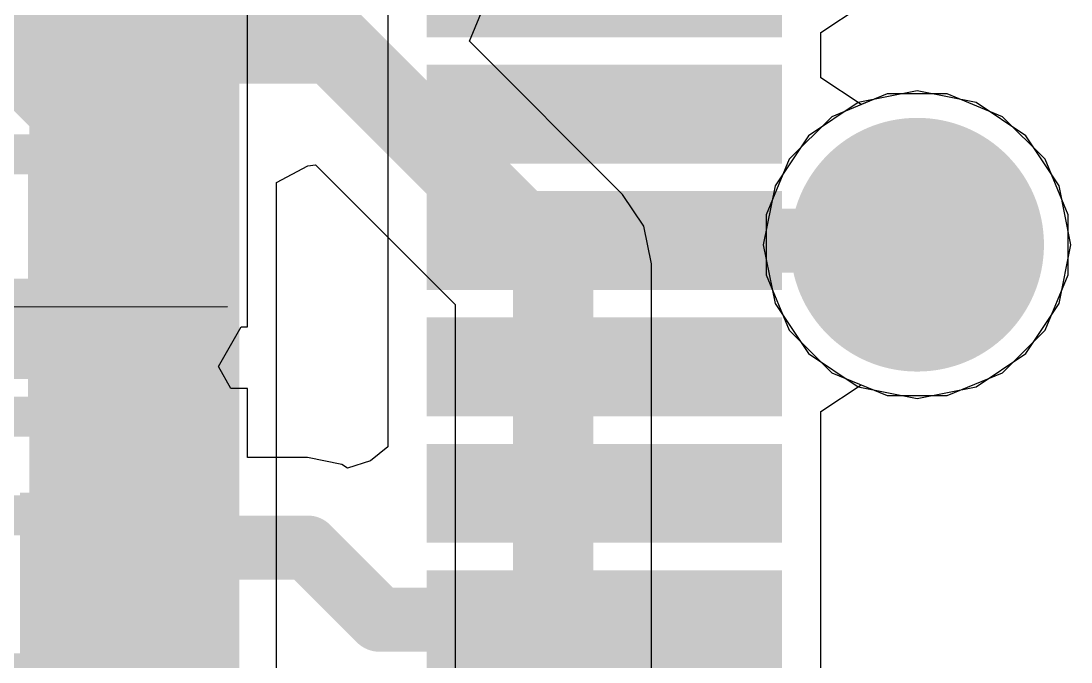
# Model space of a CAD drawing. Header units: inches. Extents: x -0.1 to 17.9, y -0.8 to 4.8.
# Drawn here: x 1.8793 to 2.0102, y 2.6087 to 2.6886 of the extents above; entities that cross this region are included whole.
import ezdxf

# ---------------------------------------------------------------- set-up
doc = ezdxf.new("R2010")
doc.units = ezdxf.units.IN
doc.header["$MEASUREMENT"] = 0
for name, color, linetype in [('Bottom Layer 1', 5, 'Continuous'), ('Bottom Overlay', 54, 'Continuous'), ('Bottom Paste', 16, 'Continuous'), ('Bottom Solder', 6, 'Continuous'), ('Drill Drawing', 1, 'Continuous'), ('GND+Signal', 16, 'Continuous'), ('Pad Holes', 156, 'Continuous'), ('PWR+Signal', 76, 'Continuous'), ('Top 3D Body', 56, 'Continuous'), ('Top Layer 1', 1, 'Continuous'), ('Top Overlay', 2, 'Continuous'), ('Top Paste', 8, 'Continuous'), ('Top Solder', 216, 'Continuous'), ('Via Holes', 16, 'Continuous')]:
    doc.layers.add(name, color=color, linetype=linetype)

# ---------------------------------------------------------------- blocks, each defined once
blk = doc.blocks.new('C___0402_B_21')
at = {"layer": 'Bottom Layer 1'}
for points in [[(-0.0095, 0.0125), (-0.0095, -0.0125), (-0.0275, -0.0125), (-0.0275, 0.0125)], [(0.0275, 0.0125), (0.0275, -0.0125), (0.0095, -0.0125), (0.0095, 0.0125)]]:
    blk.add_hatch(color=5, dxfattribs=at).paths.add_polyline_path(points)
at = {"layer": 'Bottom Paste'}
for points in [[(-0.0095, 0.0125), (-0.0095, -0.0125), (-0.0275, -0.0125), (-0.0275, 0.0125)], [(0.0275, 0.0125), (0.0275, -0.0125), (0.0095, -0.0125), (0.0095, 0.0125)]]:
    blk.add_hatch(color=16, dxfattribs=at).paths.add_polyline_path(points)
at = {"layer": 'Bottom Solder'}
for points in [[(-0.00714, 0.01486), (-0.00714, -0.01486), (-0.02986, -0.01486), (-0.02986, 0.01486)], [(0.02986, 0.01486), (0.02986, -0.01486), (0.00714, -0.01486), (0.00714, 0.01486)]]:
    blk.add_hatch(color=6, dxfattribs=at).paths.add_polyline_path(points)
at = {"layer": 'Bottom Overlay'}
for points in [[(-0.011, 0.016, 0.005, 0.005, 0), (-0.031, 0.016, 0.005, 0.005, 0)], [(-0.031, 0.016, 0.005, 0.005, 0), (-0.031, -0.016, 0.005, 0.005, 0)], [(0.031, 0.016, 0.005, 0.005, 0), (0.011, 0.016, 0.005, 0.005, 0)], [(0.031, 0.016, 0.005, 0.005, 0), (0.031, -0.016, 0.005, 0.005, 0)], [(-0.011, -0.016, 0.005, 0.005, 0), (-0.031, -0.016, 0.005, 0.005, 0)], [(0.031, -0.016, 0.005, 0.005, 0), (0.011, -0.016, 0.005, 0.005, 0)]]:
    blk.add_lwpolyline(points, format="xyseb", dxfattribs=at)
for points in [[(-0.03225, 0.016, 0.0025, 0.0025, 1), (-0.02975, 0.016, 0.0025, 0.0025, 1)], [(-0.03225, 0.016, 0.0025, 0.0025, 1), (-0.02975, 0.016, 0.0025, 0.0025, 1)], [(-0.01225, 0.016, 0.0025, 0.0025, 1), (-0.00975, 0.016, 0.0025, 0.0025, 1)], [(0.00975, 0.016, 0.0025, 0.0025, 1), (0.01225, 0.016, 0.0025, 0.0025, 1)], [(0.02975, 0.016, 0.0025, 0.0025, 1), (0.03225, 0.016, 0.0025, 0.0025, 1)], [(0.02975, 0.016, 0.0025, 0.0025, 1), (0.03225, 0.016, 0.0025, 0.0025, 1)], [(-0.03225, -0.016, 0.0025, 0.0025, 1), (-0.02975, -0.016, 0.0025, 0.0025, 1)], [(-0.03225, -0.016, 0.0025, 0.0025, 1), (-0.02975, -0.016, 0.0025, 0.0025, 1)], [(-0.01225, -0.016, 0.0025, 0.0025, 1), (-0.00975, -0.016, 0.0025, 0.0025, 1)], [(0.00975, -0.016, 0.0025, 0.0025, 1), (0.01225, -0.016, 0.0025, 0.0025, 1)], [(0.02975, -0.016, 0.0025, 0.0025, 1), (0.03225, -0.016, 0.0025, 0.0025, 1)], [(0.02975, -0.016, 0.0025, 0.0025, 1), (0.03225, -0.016, 0.0025, 0.0025, 1)]]:
    blk.add_lwpolyline(points, format="xyseb", close=True, dxfattribs=at)
blk = doc.blocks.new('C___0402_B_22')
at = {"layer": 'Bottom Layer 1'}
for points in [[(-0.0095, 0.0125), (-0.0095, -0.0125), (-0.0275, -0.0125), (-0.0275, 0.0125)], [(0.0275, 0.0125), (0.0275, -0.0125), (0.0095, -0.0125), (0.0095, 0.0125)]]:
    blk.add_hatch(color=5, dxfattribs=at).paths.add_polyline_path(points)
at = {"layer": 'Bottom Paste'}
for points in [[(-0.0095, 0.0125), (-0.0095, -0.0125), (-0.0275, -0.0125), (-0.0275, 0.0125)], [(0.0275, 0.0125), (0.0275, -0.0125), (0.0095, -0.0125), (0.0095, 0.0125)]]:
    blk.add_hatch(color=16, dxfattribs=at).paths.add_polyline_path(points)
at = {"layer": 'Bottom Solder'}
for points in [[(-0.00714, 0.01486), (-0.00714, -0.01486), (-0.02986, -0.01486), (-0.02986, 0.01486)], [(0.02986, 0.01486), (0.02986, -0.01486), (0.00714, -0.01486), (0.00714, 0.01486)]]:
    blk.add_hatch(color=6, dxfattribs=at).paths.add_polyline_path(points)
at = {"layer": 'Bottom Overlay'}
for points in [[(-0.011, 0.016, 0.005, 0.005, 0), (-0.031, 0.016, 0.005, 0.005, 0)], [(-0.031, 0.016, 0.005, 0.005, 0), (-0.031, -0.016, 0.005, 0.005, 0)], [(0.031, 0.016, 0.005, 0.005, 0), (0.011, 0.016, 0.005, 0.005, 0)], [(0.031, 0.016, 0.005, 0.005, 0), (0.031, -0.016, 0.005, 0.005, 0)], [(-0.011, -0.016, 0.005, 0.005, 0), (-0.031, -0.016, 0.005, 0.005, 0)], [(0.031, -0.016, 0.005, 0.005, 0), (0.011, -0.016, 0.005, 0.005, 0)]]:
    blk.add_lwpolyline(points, format="xyseb", dxfattribs=at)
for points in [[(-0.03225, 0.016, 0.0025, 0.0025, 1), (-0.02975, 0.016, 0.0025, 0.0025, 1)], [(-0.03225, 0.016, 0.0025, 0.0025, 1), (-0.02975, 0.016, 0.0025, 0.0025, 1)], [(-0.01225, 0.016, 0.0025, 0.0025, 1), (-0.00975, 0.016, 0.0025, 0.0025, 1)], [(0.00975, 0.016, 0.0025, 0.0025, 1), (0.01225, 0.016, 0.0025, 0.0025, 1)], [(0.02975, 0.016, 0.0025, 0.0025, 1), (0.03225, 0.016, 0.0025, 0.0025, 1)], [(0.02975, 0.016, 0.0025, 0.0025, 1), (0.03225, 0.016, 0.0025, 0.0025, 1)], [(-0.03225, -0.016, 0.0025, 0.0025, 1), (-0.02975, -0.016, 0.0025, 0.0025, 1)], [(-0.03225, -0.016, 0.0025, 0.0025, 1), (-0.02975, -0.016, 0.0025, 0.0025, 1)], [(-0.01225, -0.016, 0.0025, 0.0025, 1), (-0.00975, -0.016, 0.0025, 0.0025, 1)], [(0.00975, -0.016, 0.0025, 0.0025, 1), (0.01225, -0.016, 0.0025, 0.0025, 1)], [(0.02975, -0.016, 0.0025, 0.0025, 1), (0.03225, -0.016, 0.0025, 0.0025, 1)], [(0.02975, -0.016, 0.0025, 0.0025, 1), (0.03225, -0.016, 0.0025, 0.0025, 1)]]:
    blk.add_lwpolyline(points, format="xyseb", close=True, dxfattribs=at)
blk = doc.blocks.new('R___0402_94')
at = {"layer": 'Top Layer 1'}
for points in [[(-0.0275, -0.0125), (-0.0275, 0.0125), (-0.0095, 0.0125), (-0.0095, -0.0125)], [(0.0095, -0.0125), (0.0095, 0.0125), (0.0275, 0.0125), (0.0275, -0.0125)]]:
    blk.add_hatch(color=1, dxfattribs=at).paths.add_polyline_path(points)
at = {"layer": 'Top Paste'}
for points in [[(-0.0275, -0.0125), (-0.0275, 0.0125), (-0.0095, 0.0125), (-0.0095, -0.0125)], [(0.0095, -0.0125), (0.0095, 0.0125), (0.0275, 0.0125), (0.0275, -0.0125)]]:
    blk.add_hatch(color=8, dxfattribs=at).paths.add_polyline_path(points)
at = {"layer": 'Top Solder'}
for points in [[(-0.02967, -0.01467), (-0.02967, 0.01467), (-0.00733, 0.01467), (-0.00733, -0.01467)], [(0.00733, -0.01467), (0.00733, 0.01467), (0.02967, 0.01467), (0.02967, -0.01467)]]:
    blk.add_hatch(color=216, dxfattribs=at).paths.add_polyline_path(points)
at = {"layer": 'Top Overlay'}
for points in [[(-0.031, -0.016, 0.005, 0.005, 0), (-0.031, 0.016, 0.005, 0.005, 0)], [(-0.031, 0.016, 0.005, 0.005, 0), (0.031, 0.016, 0.005, 0.005, 0)], [(0.031, -0.016, 0.005, 0.005, 0), (0.031, 0.016, 0.005, 0.005, 0)], [(-0.031, -0.016, 0.005, 0.005, 0), (0.031, -0.016, 0.005, 0.005, 0)], [(-0.032, -0.017, 0.000127, 0.000127, 0), (0.032, -0.017, 0.000127, 0.000127, 0)]]:
    blk.add_lwpolyline(points, format="xyseb", dxfattribs=at)
for points in [[(-0.03225, 0.016, 0.0025, 0.0025, 1), (-0.02975, 0.016, 0.0025, 0.0025, 1)], [(-0.03225, 0.016, 0.0025, 0.0025, 1), (-0.02975, 0.016, 0.0025, 0.0025, 1)], [(0.02975, 0.016, 0.0025, 0.0025, 1), (0.03225, 0.016, 0.0025, 0.0025, 1)], [(0.02975, 0.016, 0.0025, 0.0025, 1), (0.03225, 0.016, 0.0025, 0.0025, 1)], [(-0.03225, -0.016, 0.0025, 0.0025, 1), (-0.02975, -0.016, 0.0025, 0.0025, 1)], [(-0.03225, -0.016, 0.0025, 0.0025, 1), (-0.02975, -0.016, 0.0025, 0.0025, 1)], [(0.02975, -0.016, 0.0025, 0.0025, 1), (0.03225, -0.016, 0.0025, 0.0025, 1)], [(0.02975, -0.016, 0.0025, 0.0025, 1), (0.03225, -0.016, 0.0025, 0.0025, 1)], [(-0.03203, -0.017, 0.0000635, 0.0000635, 1), (-0.03197, -0.017, 0.0000635, 0.0000635, 1)], [(0.03197, -0.017, 0.0000635, 0.0000635, 1), (0.03203, -0.017, 0.0000635, 0.0000635, 1)]]:
    blk.add_lwpolyline(points, format="xyseb", close=True, dxfattribs=at)
blk = doc.blocks.new('R___0402_96')
at = {"layer": 'Top Layer 1'}
for points in [[(-0.0275, -0.0125), (-0.0275, 0.0125), (-0.0095, 0.0125), (-0.0095, -0.0125)], [(0.0095, -0.0125), (0.0095, 0.0125), (0.0275, 0.0125), (0.0275, -0.0125)]]:
    blk.add_hatch(color=1, dxfattribs=at).paths.add_polyline_path(points)
at = {"layer": 'Top Paste'}
for points in [[(-0.0275, -0.0125), (-0.0275, 0.0125), (-0.0095, 0.0125), (-0.0095, -0.0125)], [(0.0095, -0.0125), (0.0095, 0.0125), (0.0275, 0.0125), (0.0275, -0.0125)]]:
    blk.add_hatch(color=8, dxfattribs=at).paths.add_polyline_path(points)
at = {"layer": 'Top Solder'}
for points in [[(-0.02967, -0.01466), (-0.02967, 0.01467), (-0.00733, 0.01467), (-0.00733, -0.01466)], [(0.00733, -0.01466), (0.00733, 0.01467), (0.02967, 0.01467), (0.02967, -0.01466)]]:
    blk.add_hatch(color=216, dxfattribs=at).paths.add_polyline_path(points)
at = {"layer": 'Top Overlay'}
for points in [[(-0.031, -0.016, 0.005, 0.005, 0), (-0.031, 0.016, 0.005, 0.005, 0)], [(-0.031, 0.016, 0.005, 0.005, 0), (0.031, 0.016, 0.005, 0.005, 0)], [(0.031, -0.016, 0.005, 0.005, 0), (0.031, 0.016, 0.005, 0.005, 0)], [(-0.031, -0.016, 0.005, 0.005, 0), (0.031, -0.016, 0.005, 0.005, 0)], [(-0.032, -0.017, 0.000127, 0.000127, 0), (0.032, -0.017, 0.000127, 0.000127, 0)]]:
    blk.add_lwpolyline(points, format="xyseb", dxfattribs=at)
for points in [[(-0.03225, 0.016, 0.0025, 0.0025, 1), (-0.02975, 0.016, 0.0025, 0.0025, 1)], [(-0.03225, 0.016, 0.0025, 0.0025, 1), (-0.02975, 0.016, 0.0025, 0.0025, 1)], [(0.02975, 0.016, 0.0025, 0.0025, 1), (0.03225, 0.016, 0.0025, 0.0025, 1)], [(0.02975, 0.016, 0.0025, 0.0025, 1), (0.03225, 0.016, 0.0025, 0.0025, 1)], [(-0.03225, -0.016, 0.0025, 0.0025, 1), (-0.02975, -0.016, 0.0025, 0.0025, 1)], [(-0.03225, -0.016, 0.0025, 0.0025, 1), (-0.02975, -0.016, 0.0025, 0.0025, 1)], [(0.02975, -0.016, 0.0025, 0.0025, 1), (0.03225, -0.016, 0.0025, 0.0025, 1)], [(0.02975, -0.016, 0.0025, 0.0025, 1), (0.03225, -0.016, 0.0025, 0.0025, 1)], [(-0.03203, -0.017, 0.0000635, 0.0000635, 1), (-0.03197, -0.017, 0.0000635, 0.0000635, 1)], [(0.03197, -0.017, 0.0000635, 0.0000635, 1), (0.03203, -0.017, 0.0000635, 0.0000635, 1)]]:
    blk.add_lwpolyline(points, format="xyseb", close=True, dxfattribs=at)
blk = doc.blocks.new('100_VQFN__12_12__100')
at = {"layer": 'Top Layer 1'}
for points in [[(-0.208, -0.05899), (-0.208, -0.06699), (-0.248, -0.06699), (-0.248, -0.05899)], [(-0.208, -0.07474), (-0.208, -0.08274), (-0.248, -0.08274), (-0.248, -0.07474)], [(-0.208, -0.09049), (-0.208, -0.09849), (-0.248, -0.09849), (-0.248, -0.09049)], [(-0.208, -0.10624), (-0.208, -0.11424), (-0.248, -0.11424), (-0.248, -0.10624)], [(-0.208, -0.12198), (-0.208, -0.12998), (-0.248, -0.12998), (-0.248, -0.12198)]]:
    blk.add_hatch(color=1, dxfattribs=at).paths.add_polyline_path(points)
at = {"layer": 'Top Paste'}
for points in [[(-0.208, -0.05899), (-0.208, -0.06699), (-0.248, -0.06699), (-0.248, -0.05899)], [(-0.208, -0.07474), (-0.208, -0.08274), (-0.248, -0.08274), (-0.248, -0.07474)], [(-0.208, -0.09049), (-0.208, -0.09849), (-0.248, -0.09849), (-0.248, -0.09049)], [(-0.208, -0.10624), (-0.208, -0.11424), (-0.248, -0.11424), (-0.248, -0.10624)], [(-0.208, -0.12198), (-0.208, -0.12998), (-0.248, -0.12998), (-0.248, -0.12198)]]:
    blk.add_hatch(color=8, dxfattribs=at).paths.add_polyline_path(points)
at = {"layer": 'Top Solder'}
for points in [[(-0.20583, -0.04108), (-0.20583, -0.05341), (-0.25016, -0.05341), (-0.25016, -0.04108)], [(-0.20583, -0.05683), (-0.20583, -0.06916), (-0.25016, -0.06916), (-0.25016, -0.05683)], [(-0.20583, -0.07257), (-0.20583, -0.08491), (-0.25016, -0.08491), (-0.25016, -0.07257)], [(-0.20583, -0.08832), (-0.20583, -0.10065), (-0.25016, -0.10065), (-0.25016, -0.08832)], [(-0.20583, -0.10407), (-0.20583, -0.1164), (-0.25016, -0.1164), (-0.25016, -0.10407)], [(-0.20583, -0.11982), (-0.20583, -0.13215), (-0.25016, -0.13215), (-0.25016, -0.11982)]]:
    blk.add_hatch(color=216, dxfattribs=at).paths.add_polyline_path(points)

msp = doc.modelspace()

# ---------------------------------------------------------------- hatches: boundary and pattern name
at = {"layer": 'Bottom Layer 1'}
h = msp.add_hatch(color=5, dxfattribs=at)
edge = h.paths.add_edge_path()
edge.add_arc((1.991, 2.66075), 0.01181, 0, 360)
msp.add_hatch(color=5, dxfattribs=at).paths.add_polyline_path([(1.904, 2.471), (1.904, 2.67), (1.881, 2.67), (1.881, 2.471)])
at = {"layer": 'Bottom Solder'}
h = msp.add_hatch(color=6, dxfattribs=at)
edge = h.paths.add_edge_path()
edge.add_arc((1.991, 2.66075), 0.01581, 0, 360)
at = {"layer": 'GND+Signal'}
h = msp.add_hatch(color=16, dxfattribs=at)
edge = h.paths.add_edge_path()
edge.add_arc((1.991, 2.66075), 0.01181, 0, 360)
at = {"layer": 'Pad Holes'}
h = msp.add_hatch(color=7, dxfattribs=at)
edge = h.paths.add_edge_path()
edge.add_arc((1.88565, 2.67202), 0.00125, 0, 360)
h = msp.add_hatch(color=7, dxfattribs=at)
edge = h.paths.add_edge_path()
edge.add_arc((1.88565, 2.64998), 0.00125, 0, 360)
h = msp.add_hatch(color=7, dxfattribs=at)
edge = h.paths.add_edge_path()
edge.add_arc((1.88765, 2.62702), 0.00125, 0, 360)
at = {"layer": 'PWR+Signal'}
h = msp.add_hatch(color=76, dxfattribs=at)
edge = h.paths.add_edge_path()
edge.add_arc((1.991, 2.66075), 0.01181, 0, 360)
at = {"layer": 'Top 3D Body'}
h = msp.add_hatch(color=56, dxfattribs=at)
edge = h.paths.add_edge_path()
edge.add_arc((1.88565, 2.67202), 0.00125, 0, 360)
h = msp.add_hatch(color=56, dxfattribs=at)
edge = h.paths.add_edge_path()
edge.add_arc((1.88565, 2.64998), 0.00125, 0, 360)
h = msp.add_hatch(color=56, dxfattribs=at)
edge = h.paths.add_edge_path()
edge.add_arc((1.88765, 2.62702), 0.00125, 0, 360)
at = {"layer": 'Top Layer 1'}
h = msp.add_hatch(color=1, dxfattribs=at)
edge = h.paths.add_edge_path()
edge.add_arc((1.991, 2.66075), 0.01181, 0, 360)
at = {"layer": 'Via Holes'}
h = msp.add_hatch(color=7, dxfattribs=at)
edge = h.paths.add_edge_path()
edge.add_arc((1.991, 2.66075), 0.00591, 0, 360)

# ---------------------------------------------------------------- linework, layer by layer
at = {"layer": 'Bottom Layer 1'}
for p, q in [((1.93519, 2.68612), (1.9371, 2.69074)), ((1.95428, 2.66702), (1.93519, 2.68612)), ((1.98726, 2.67956), (1.98035, 2.6767)), ((1.99474, 2.67956), (1.98726, 2.67956)), ((2.00166, 2.6767), (1.99474, 2.67956)), ((1.98035, 2.6767), (1.97505, 2.6714)), ((2.00695, 2.6714), (2.00166, 2.6767)), ((1.91114, 2.66849), (1.91502, 2.67057)), ((1.91502, 2.67057), (1.91599, 2.67071)), ((1.91599, 2.67071), (1.93339, 2.6533)), ((1.97505, 2.6714), (1.97219, 2.66449)), ((2.00981, 2.66449), (2.00695, 2.6714)), ((1.91114, 2.49437), (1.91114, 2.66849)), ((1.95693, 2.66305), (1.95428, 2.66702)), ((1.97219, 2.66449), (1.97219, 2.65701)), ((2.00981, 2.65701), (2.00981, 2.66449)), ((1.95786, 2.65837), (1.95693, 2.66305)), ((1.95786, 2.52295), (1.95786, 2.65837)), ((1.97219, 2.65701), (1.97505, 2.65009)), ((2.00695, 2.65009), (2.00981, 2.65701)), ((1.93339, 2.6533), (1.93339, 2.51788)), ((1.97505, 2.65009), (1.98035, 2.6448)), ((2.00166, 2.6448), (2.00695, 2.65009)), ((1.98035, 2.6448), (1.98726, 2.64194)), ((1.99474, 2.64194), (2.00166, 2.6448)), ((1.98726, 2.64194), (1.99474, 2.64194))]:
    msp.add_line(p, q, dxfattribs=at)
for points in [[(1.80918, 2.68582, 0.01, 0.01, 0), (1.91818, 2.68582, 0.01, 0.01, 0)], [(1.91818, 2.68582, 0.01, 0.01, 0), (1.94563, 2.65837, 0.01, 0.01, 0)], [(1.94563, 2.51788, 0.01, 0.01, 0), (1.94563, 2.65837, 0.01, 0.01, 0)]]:
    msp.add_lwpolyline(points, format="xyseb", dxfattribs=at)
for points in [[(1.91568, 2.68582, 0.005, 0.005, 1), (1.92068, 2.68582, 0.005, 0.005, 1)], [(1.91568, 2.68582, 0.005, 0.005, 1), (1.92068, 2.68582, 0.005, 0.005, 1)], [(1.94313, 2.65837, 0.005, 0.005, 1), (1.94813, 2.65837, 0.005, 0.005, 1)], [(1.94313, 2.65837, 0.005, 0.005, 1), (1.94813, 2.65837, 0.005, 0.005, 1)]]:
    msp.add_lwpolyline(points, format="xyseb", close=True, dxfattribs=at)
at = {"layer": 'Drill Drawing'}
for points in [[(1.986, 2.66575, 0.002, 0.002, 0), (1.986, 2.67075, 0.002, 0.002, 0)], [(1.986, 2.67075, 0.002, 0.002, 0), (1.996, 2.67075, 0.002, 0.002, 0)], [(1.996, 2.66575, 0.002, 0.002, 0), (1.996, 2.67075, 0.002, 0.002, 0)], [(1.981, 2.65575, 0.002, 0.002, 0), (1.981, 2.66575, 0.002, 0.002, 0)], [(1.981, 2.66575, 0.002, 0.002, 0), (1.986, 2.66575, 0.002, 0.002, 0)], [(1.988, 2.66375, 0.002, 0.002, 0), (1.988, 2.66675, 0.002, 0.002, 0)], [(1.988, 2.66675, 0.002, 0.002, 0), (1.994, 2.66675, 0.002, 0.002, 0)], [(1.994, 2.66375, 0.002, 0.002, 0), (1.994, 2.66675, 0.002, 0.002, 0)], [(1.996, 2.66575, 0.002, 0.002, 0), (2.001, 2.66575, 0.002, 0.002, 0)], [(2.001, 2.65575, 0.002, 0.002, 0), (2.001, 2.66575, 0.002, 0.002, 0)], [(1.985, 2.65775, 0.002, 0.002, 0), (1.985, 2.66375, 0.002, 0.002, 0)], [(1.985, 2.66375, 0.002, 0.002, 0), (1.988, 2.66375, 0.002, 0.002, 0)], [(1.994, 2.66375, 0.002, 0.002, 0), (1.997, 2.66375, 0.002, 0.002, 0)], [(1.997, 2.65775, 0.002, 0.002, 0), (1.997, 2.66375, 0.002, 0.002, 0)], [(1.985, 2.65775, 0.002, 0.002, 0), (1.988, 2.65775, 0.002, 0.002, 0)], [(1.988, 2.65475, 0.002, 0.002, 0), (1.988, 2.65775, 0.002, 0.002, 0)], [(1.994, 2.65775, 0.002, 0.002, 0), (1.997, 2.65775, 0.002, 0.002, 0)], [(1.994, 2.65475, 0.002, 0.002, 0), (1.994, 2.65775, 0.002, 0.002, 0)], [(1.981, 2.65575, 0.002, 0.002, 0), (1.986, 2.65575, 0.002, 0.002, 0)], [(1.986, 2.65075, 0.002, 0.002, 0), (1.986, 2.65575, 0.002, 0.002, 0)], [(1.996, 2.65575, 0.002, 0.002, 0), (2.001, 2.65575, 0.002, 0.002, 0)], [(1.996, 2.65075, 0.002, 0.002, 0), (1.996, 2.65575, 0.002, 0.002, 0)], [(1.988, 2.65475, 0.002, 0.002, 0), (1.994, 2.65475, 0.002, 0.002, 0)], [(1.986, 2.65075, 0.002, 0.002, 0), (1.996, 2.65075, 0.002, 0.002, 0)]]:
    msp.add_lwpolyline(points, format="xyseb", dxfattribs=at)
for points in [[(1.9855, 2.67075, 0.001, 0.001, 1), (1.9865, 2.67075, 0.001, 0.001, 1)], [(1.9855, 2.67075, 0.001, 0.001, 1), (1.9865, 2.67075, 0.001, 0.001, 1)], [(1.9955, 2.67075, 0.001, 0.001, 1), (1.9965, 2.67075, 0.001, 0.001, 1)], [(1.9955, 2.67075, 0.001, 0.001, 1), (1.9965, 2.67075, 0.001, 0.001, 1)], [(1.9805, 2.66575, 0.001, 0.001, 1), (1.9815, 2.66575, 0.001, 0.001, 1)], [(1.9805, 2.66575, 0.001, 0.001, 1), (1.9815, 2.66575, 0.001, 0.001, 1)], [(1.9855, 2.66575, 0.001, 0.001, 1), (1.9865, 2.66575, 0.001, 0.001, 1)], [(1.9855, 2.66575, 0.001, 0.001, 1), (1.9865, 2.66575, 0.001, 0.001, 1)], [(1.9875, 2.66675, 0.001, 0.001, 1), (1.9885, 2.66675, 0.001, 0.001, 1)], [(1.9875, 2.66675, 0.001, 0.001, 1), (1.9885, 2.66675, 0.001, 0.001, 1)], [(1.9935, 2.66675, 0.001, 0.001, 1), (1.9945, 2.66675, 0.001, 0.001, 1)], [(1.9935, 2.66675, 0.001, 0.001, 1), (1.9945, 2.66675, 0.001, 0.001, 1)], [(1.9955, 2.66575, 0.001, 0.001, 1), (1.9965, 2.66575, 0.001, 0.001, 1)], [(1.9955, 2.66575, 0.001, 0.001, 1), (1.9965, 2.66575, 0.001, 0.001, 1)], [(2.0005, 2.66575, 0.001, 0.001, 1), (2.0015, 2.66575, 0.001, 0.001, 1)], [(2.0005, 2.66575, 0.001, 0.001, 1), (2.0015, 2.66575, 0.001, 0.001, 1)], [(1.9845, 2.66375, 0.001, 0.001, 1), (1.9855, 2.66375, 0.001, 0.001, 1)], [(1.9845, 2.66375, 0.001, 0.001, 1), (1.9855, 2.66375, 0.001, 0.001, 1)], [(1.9875, 2.66375, 0.001, 0.001, 1), (1.9885, 2.66375, 0.001, 0.001, 1)], [(1.9875, 2.66375, 0.001, 0.001, 1), (1.9885, 2.66375, 0.001, 0.001, 1)], [(1.9935, 2.66375, 0.001, 0.001, 1), (1.9945, 2.66375, 0.001, 0.001, 1)], [(1.9935, 2.66375, 0.001, 0.001, 1), (1.9945, 2.66375, 0.001, 0.001, 1)], [(1.9965, 2.66375, 0.001, 0.001, 1), (1.9975, 2.66375, 0.001, 0.001, 1)], [(1.9965, 2.66375, 0.001, 0.001, 1), (1.9975, 2.66375, 0.001, 0.001, 1)], [(1.9845, 2.65775, 0.001, 0.001, 1), (1.9855, 2.65775, 0.001, 0.001, 1)], [(1.9845, 2.65775, 0.001, 0.001, 1), (1.9855, 2.65775, 0.001, 0.001, 1)], [(1.9875, 2.65775, 0.001, 0.001, 1), (1.9885, 2.65775, 0.001, 0.001, 1)], [(1.9875, 2.65775, 0.001, 0.001, 1), (1.9885, 2.65775, 0.001, 0.001, 1)], [(1.9935, 2.65775, 0.001, 0.001, 1), (1.9945, 2.65775, 0.001, 0.001, 1)], [(1.9935, 2.65775, 0.001, 0.001, 1), (1.9945, 2.65775, 0.001, 0.001, 1)], [(1.9965, 2.65775, 0.001, 0.001, 1), (1.9975, 2.65775, 0.001, 0.001, 1)], [(1.9965, 2.65775, 0.001, 0.001, 1), (1.9975, 2.65775, 0.001, 0.001, 1)], [(1.9805, 2.65575, 0.001, 0.001, 1), (1.9815, 2.65575, 0.001, 0.001, 1)], [(1.9805, 2.65575, 0.001, 0.001, 1), (1.9815, 2.65575, 0.001, 0.001, 1)], [(1.9855, 2.65575, 0.001, 0.001, 1), (1.9865, 2.65575, 0.001, 0.001, 1)], [(1.9855, 2.65575, 0.001, 0.001, 1), (1.9865, 2.65575, 0.001, 0.001, 1)], [(1.9955, 2.65575, 0.001, 0.001, 1), (1.9965, 2.65575, 0.001, 0.001, 1)], [(1.9955, 2.65575, 0.001, 0.001, 1), (1.9965, 2.65575, 0.001, 0.001, 1)], [(2.0005, 2.65575, 0.001, 0.001, 1), (2.0015, 2.65575, 0.001, 0.001, 1)], [(2.0005, 2.65575, 0.001, 0.001, 1), (2.0015, 2.65575, 0.001, 0.001, 1)], [(1.9875, 2.65475, 0.001, 0.001, 1), (1.9885, 2.65475, 0.001, 0.001, 1)], [(1.9875, 2.65475, 0.001, 0.001, 1), (1.9885, 2.65475, 0.001, 0.001, 1)], [(1.9935, 2.65475, 0.001, 0.001, 1), (1.9945, 2.65475, 0.001, 0.001, 1)], [(1.9935, 2.65475, 0.001, 0.001, 1), (1.9945, 2.65475, 0.001, 0.001, 1)], [(1.9855, 2.65075, 0.001, 0.001, 1), (1.9865, 2.65075, 0.001, 0.001, 1)], [(1.9855, 2.65075, 0.001, 0.001, 1), (1.9865, 2.65075, 0.001, 0.001, 1)], [(1.9955, 2.65075, 0.001, 0.001, 1), (1.9965, 2.65075, 0.001, 0.001, 1)], [(1.9955, 2.65075, 0.001, 0.001, 1), (1.9965, 2.65075, 0.001, 0.001, 1)]]:
    msp.add_lwpolyline(points, format="xyseb", close=True, dxfattribs=at)
at = {"layer": 'PWR+Signal'}
for p, q in [((1.991, 2.67993), (1.98366, 2.67847)), ((1.99834, 2.67847), (1.991, 2.67993)), ((1.98366, 2.67847), (1.97744, 2.67431)), ((2.00456, 2.67431), (1.99834, 2.67847)), ((1.97744, 2.67431), (1.97328, 2.66809)), ((2.00872, 2.66809), (2.00456, 2.67431)), ((1.97328, 2.66809), (1.97182, 2.66075)), ((2.01018, 2.66075), (2.00872, 2.66809)), ((1.97182, 2.66075), (1.97328, 2.65341)), ((2.00872, 2.65341), (2.01018, 2.66075)), ((1.97328, 2.65341), (1.97744, 2.64719)), ((2.00456, 2.64719), (2.00872, 2.65341)), ((1.97744, 2.64719), (1.98366, 2.64303)), ((1.99834, 2.64303), (2.00456, 2.64719)), ((1.98366, 2.64303), (1.991, 2.64157)), ((1.991, 2.64157), (1.99834, 2.64303))]:
    msp.add_line(p, q, dxfattribs=at)
at = {"layer": 'Top 3D Body'}
for points in [[(1.84235, 2.67202, 0.005, 0.005, 0), (1.88565, 2.67202, 0.005, 0.005, 0)], [(1.84235, 2.64998, 0.005, 0.005, 0), (1.88565, 2.64998, 0.005, 0.005, 0)], [(1.84435, 2.62702, 0.005, 0.005, 0), (1.88765, 2.62702, 0.005, 0.005, 0)]]:
    msp.add_lwpolyline(points, format="xyseb", dxfattribs=at)
for points in [[(1.8844, 2.67202, 0.0025, 0.0025, 1), (1.8869, 2.67202, 0.0025, 0.0025, 1)], [(1.8844, 2.64998, 0.0025, 0.0025, 1), (1.8869, 2.64998, 0.0025, 0.0025, 1)], [(1.8864, 2.62702, 0.0025, 0.0025, 1), (1.8889, 2.62702, 0.0025, 0.0025, 1)]]:
    msp.add_lwpolyline(points, format="xyseb", close=True, dxfattribs=at)
at = {"layer": 'Top Layer 1'}
for p, q in [((1.925, 2.70396), (1.925, 2.68176)), ((1.979, 2.68719), (1.984, 2.69053)), ((1.9075, 2.6505), (1.9075, 2.6895)), ((1.979, 2.68155), (1.979, 2.68719)), ((1.925, 2.68176), (1.925, 2.63556)), ((1.984, 2.67821), (1.979, 2.68155)), ((1.98726, 2.67956), (1.984, 2.67821)), ((1.99474, 2.67956), (1.98726, 2.67956)), ((2.00166, 2.6767), (1.99474, 2.67956)), ((2.00695, 2.6714), (2.00166, 2.6767)), ((2.00981, 2.66449), (2.00695, 2.6714)), ((2.00981, 2.65701), (2.00981, 2.66449)), ((2.00695, 2.65009), (2.00981, 2.65701)), ((1.9039, 2.64557), (1.90671, 2.6505)), ((1.90671, 2.6505), (1.9075, 2.6505)), ((2.00166, 2.6448), (2.00695, 2.65009)), ((1.90542, 2.64283), (1.9039, 2.64557)), ((1.99474, 2.64194), (2.00166, 2.6448)), ((1.979, 2.63995), (1.984, 2.64329)), ((1.984, 2.64329), (1.98726, 2.64194)), ((1.9075, 2.64283), (1.90542, 2.64283)), ((1.9075, 2.63422), (1.9075, 2.64283)), ((1.98726, 2.64194), (1.99474, 2.64194)), ((1.979, 2.60302), (1.979, 2.63995)), ((1.925, 2.63556), (1.92284, 2.63381)), ((1.915, 2.63422), (1.9075, 2.63422)), ((1.91929, 2.63336), (1.915, 2.63422)), ((1.915, 2.63422), (1.915, 2.63422)), ((1.92, 2.63289), (1.91929, 2.63336)), ((1.92284, 2.63381), (1.92, 2.63289))]:
    msp.add_line(p, q, dxfattribs=at)
for points in [[(1.8655, 2.696, 0.008, 0.008, 0), (1.8915, 2.67, 0.008, 0.008, 0)], [(1.952, 2.66126, 0.008, 0.008, 0), (1.99049, 2.66126, 0.008, 0.008, 0)], [(1.86, 2.648, 0.008, 0.008, 0), (1.884, 2.648, 0.008, 0.008, 0)], [(1.884, 2.648, 0.008, 0.008, 0), (1.8915, 2.6405, 0.008, 0.008, 0)], [(1.8915, 2.62333, 0.008, 0.008, 0), (1.8915, 2.6405, 0.008, 0.008, 0)], [(1.8915, 2.62333, 0.008, 0.008, 0), (1.89183, 2.623, 0.008, 0.008, 0)], [(1.89183, 2.623, 0.008, 0.008, 0), (1.915, 2.623, 0.008, 0.008, 0)], [(1.915, 2.623, 0.008, 0.008, 0), (1.92398, 2.61402, 0.008, 0.008, 0)], [(1.92398, 2.61402, 0.008, 0.008, 0), (1.952, 2.61402, 0.008, 0.008, 0)]]:
    msp.add_lwpolyline(points, format="xyseb", dxfattribs=at)
for points in [[(1.8895, 2.67, 0.004, 0.004, 1), (1.8935, 2.67, 0.004, 0.004, 1)], [(1.95, 2.66126, 0.004, 0.004, 1), (1.954, 2.66126, 0.004, 0.004, 1)], [(1.98849, 2.66126, 0.004, 0.004, 1), (1.99249, 2.66126, 0.004, 0.004, 1)], [(1.882, 2.648, 0.004, 0.004, 1), (1.886, 2.648, 0.004, 0.004, 1)], [(1.882, 2.648, 0.004, 0.004, 1), (1.886, 2.648, 0.004, 0.004, 1)], [(1.8895, 2.6405, 0.004, 0.004, 1), (1.8935, 2.6405, 0.004, 0.004, 1)], [(1.8895, 2.6405, 0.004, 0.004, 1), (1.8935, 2.6405, 0.004, 0.004, 1)], [(1.8895, 2.62333, 0.004, 0.004, 1), (1.8935, 2.62333, 0.004, 0.004, 1)], [(1.8895, 2.62333, 0.004, 0.004, 1), (1.8935, 2.62333, 0.004, 0.004, 1)], [(1.88983, 2.623, 0.004, 0.004, 1), (1.89383, 2.623, 0.004, 0.004, 1)], [(1.88983, 2.623, 0.004, 0.004, 1), (1.89383, 2.623, 0.004, 0.004, 1)], [(1.913, 2.623, 0.004, 0.004, 1), (1.917, 2.623, 0.004, 0.004, 1)], [(1.913, 2.623, 0.004, 0.004, 1), (1.917, 2.623, 0.004, 0.004, 1)], [(1.92198, 2.61402, 0.004, 0.004, 1), (1.92598, 2.61402, 0.004, 0.004, 1)], [(1.92198, 2.61402, 0.004, 0.004, 1), (1.92598, 2.61402, 0.004, 0.004, 1)], [(1.95, 2.61402, 0.004, 0.004, 1), (1.954, 2.61402, 0.004, 0.004, 1)]]:
    msp.add_lwpolyline(points, format="xyseb", close=True, dxfattribs=at)

# ---------------------------------------------------------------- block references
for name, p in [('100_VQFN__12_12__100', (2.18, 2.74)), ('R___0402_94', (1.873, 2.67)), ('R___0402_96', (1.873, 2.62333))]:
    msp.add_blockref(name, p)
at = {"rotation": 180}
for name, p in [('C___0402_B_21', (1.873, 2.655)), ('C___0402_B_22', (1.872, 2.615))]:
    msp.add_blockref(name, p, dxfattribs=at)

doc.saveas('drawing.dxf')
